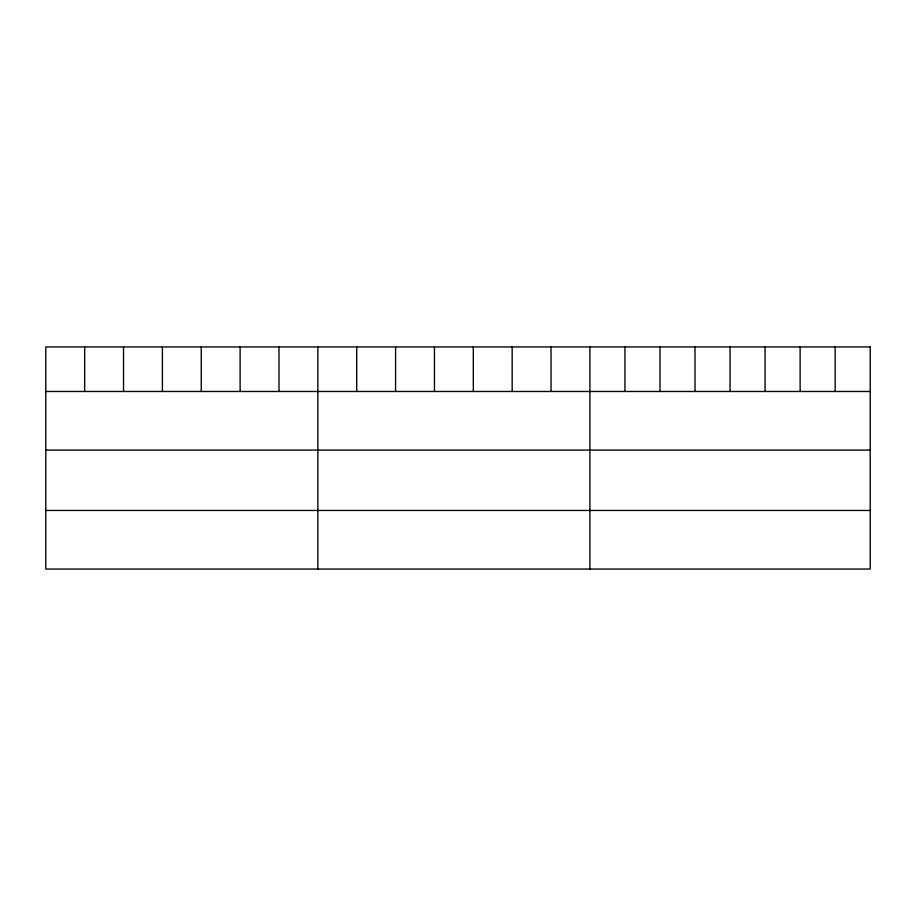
<?xml version="1.0" encoding="UTF-8"?>
<svg xmlns="http://www.w3.org/2000/svg" width="916" height="916" viewBox="0 0 916 916"><rect width="100%" height="100%" fill="white"/><g stroke="black" fill="none" stroke-linecap="round" stroke-linejoin="round"><path stroke-width="1.37" d="M45.8 391.487L870.2 391.487M45.8 450.088L870.2 450.088M45.8 510.452L870.2 510.452M835.163 346.946L835.163 391.487M800.126 346.946L800.126 391.487M765.089 346.946L765.089 391.487M730.052 346.946L730.052 391.487M695.015 346.946L695.015 391.487M659.978 346.946L659.978 391.487M624.941 346.946L624.941 391.487M589.904 346.946L589.904 569.054M551.043 346.946L551.043 391.487M512.17 346.946L512.17 391.487M473.309 346.946L473.309 391.487M434.447 346.946L434.447 391.487M395.586 346.946L395.586 391.487M356.713 346.946L356.713 391.487M317.852 346.946L317.852 569.054M278.991 346.946L278.991 391.487M240.118 346.946L240.118 391.487M201.257 346.946L201.257 391.487M162.395 346.946L162.395 391.487M123.534 346.946L123.534 391.487M84.661 346.946L84.661 391.487M870.2 346.946L45.8 346.946L45.8 569.054L870.2 569.054L870.2 346.946"/></g></svg>
